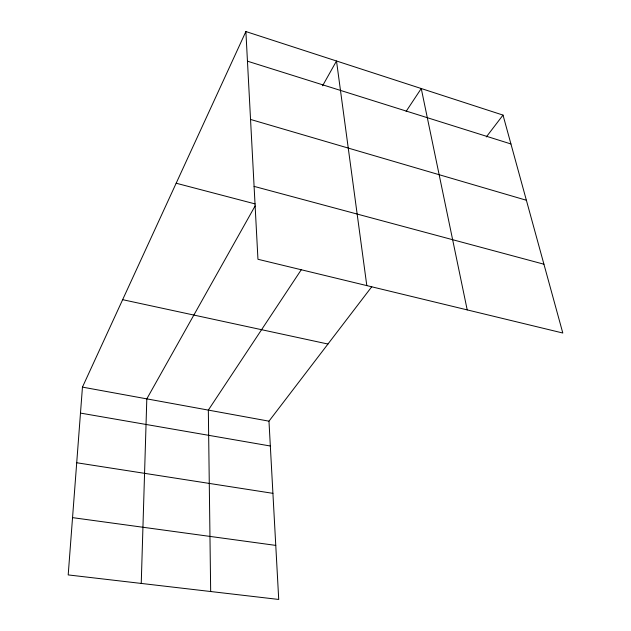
<?xml version="1.0" encoding="UTF-8"?>
<svg xmlns="http://www.w3.org/2000/svg" width="631" height="631" viewBox="0 0 631 631"><rect width="100%" height="100%" fill="white"/><g stroke="black" fill="none" stroke-linecap="round" stroke-linejoin="round"><path stroke-width="0.95" d="M141.241 583.43L146.81 398.871L255.145 205.895M245.885 31.55L257.953 259.278L562.805 333.018L503.017 115.102L245.885 31.55L82.456 387.118L68.195 574.92L278.721 599.45L268.972 421.169L371.762 286.742M322.575 85.8L336.504 60.994L366.808 285.606M301.31 269.682L208.333 410.103L210.675 591.523M406.119 111.395L421.256 88.529L467.208 309.892M486.327 136.927L503.017 115.102M72.541 517.633L275.763 545.397M76.714 462.752L272.915 493.339M80.484 413.092L270.328 446.007M82.456 387.118L268.972 421.169M122.643 299.678L327.954 344.037M176.167 183.227L255.161 203.931M254.088 186.382L543.93 264.215M250.539 119.448L526.38 200.256M247.455 61.183L510.936 143.963"/></g></svg>
